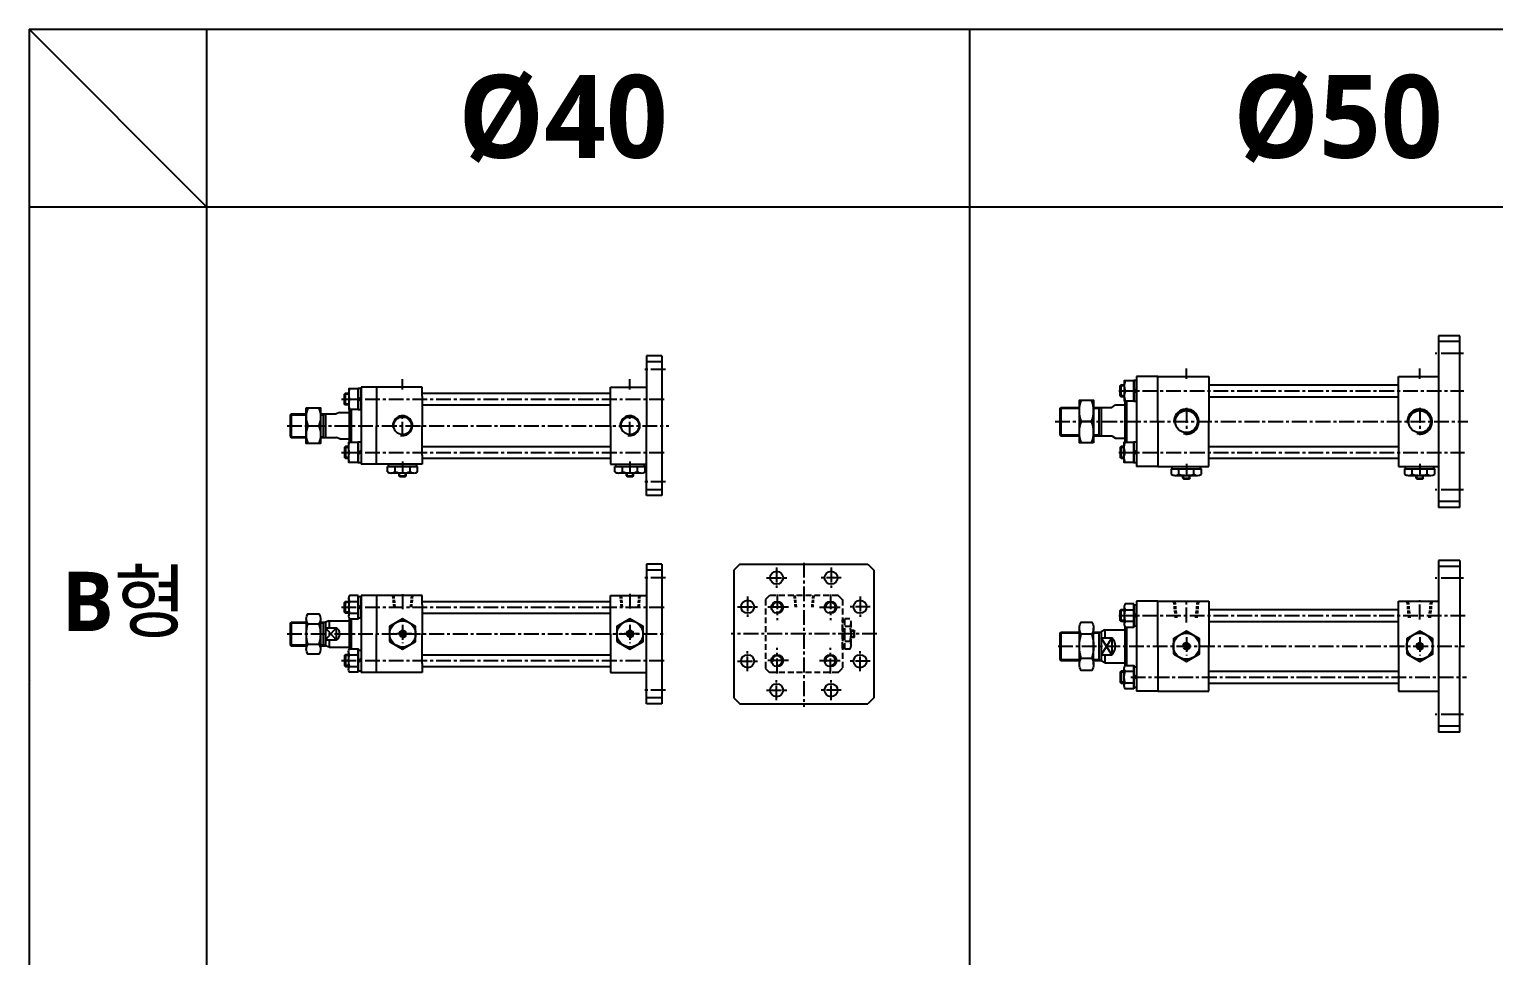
# Model space of a CAD drawing. Extents: x -819 to 9014, y 0 to 4350.
# Drawn here: x 0 to 1236, y 3568 to 4350 of the extents above; entities that cross this region are included whole.
import ezdxf

# ---------------------------------------------------------------- set-up
doc = ezdxf.new("R2010")
doc.units = 0
doc.header["$LTSCALE"] = 10
doc.header["$MEASUREMENT"] = 0
for name, pattern in [('CENTER', [2, 1.25, -0.25, 0.25, -0.25]), ('CENTERX2', [4, 2.5, -0.5, 0.5, -0.5]), ('HIDDEN', [0.375, 0.25, -0.125]), ('HIDDENX2', [0.75, 0.5, -0.25])]:
    doc.linetypes.add(name, pattern=pattern)
doc.layers.get('0').update_dxf_attribs({"linetype": 'CONTINUOUS'})
doc.layers.get('DEFPOINTS').update_dxf_attribs({"linetype": 'CONTINUOUS'})
for name, color, linetype in [('CEN', 1, 'CENTERX2'), ('CENTER', 1, 'CENTER'), ('DIM', 2, 'CONTINUOUS'), ('ML', 7, 'CONTINUOUS'), ('THIN', 3, 'CONTINUOUS')]:
    doc.layers.add(name, color=color, linetype=linetype)
doc.styles.add('문자', font='romans.shx')

msp = doc.modelspace()

# ---------------------------------------------------------------- linework, layer by layer
for p, q in [((0, 4349.7), (0, 2785.7)), ((0, 4349.7), (5072.2, 4349.7)), ((150, 4199.7), (0, 4349.7)), ((150, 2785.7), (150, 4349.7)), ((794, 4349.7), (794, 2785.7)), ((5072.2, 4199.7), (0, 4199.7)), ((312.2, 3972.7), (312.7, 3972.2)), ((312.2, 3972.7), (318.2, 3972.7)), ((312.7, 3972.2), (317.7, 3972.2)), ((318.2, 3972.7), (317.7, 3972.2)), ((504.2, 3972.7), (504.7, 3972.2)), ((504.2, 3972.7), (510.2, 3972.7)), ((504.7, 3972.2), (509.7, 3972.2)), ((510.2, 3972.7), (509.7, 3972.2)), ((974, 3970.7), (974.5, 3970.2)), ((974, 3970.7), (980, 3970.7)), ((974.5, 3970.2), (979.5, 3970.2)), ((980, 3970.7), (979.5, 3970.2)), ((1171, 3970.7), (1171.5, 3970.2)), ((1171, 3970.7), (1177, 3970.7)), ((1171.5, 3970.2), (1176.5, 3970.2)), ((1177, 3970.7), (1176.5, 3970.2))]:
    msp.add_line(p, q)
at = {"color": 7, "linetype": 'Continuous'}
for p, q in [((303.2, 3982.6), (327.2, 3982.6)), ((303.2, 3980.6), (303.2, 3982.6)), ((327.2, 3980.6), (327.2, 3982.6)), ((495.2, 3982.6), (519.2, 3982.6)), ((495.2, 3980.6), (495.2, 3982.6)), ((519.2, 3980.6), (519.2, 3982.6)), ((302.5, 3976.2), (302.5, 3980.6)), ((302.5, 3980.6), (315.2, 3980.6)), ((305.6, 3975.2), (324.7, 3975.2)), ((308.8, 3976.2), (308.8, 3980.6)), ((312.2, 3972.7), (312.2, 3975.2)), ((315.2, 3980.6), (327.9, 3980.6)), ((318.2, 3972.7), (318.2, 3975.2)), ((321.5, 3976.2), (321.5, 3980.6)), ((327.9, 3976.2), (327.9, 3980.6)), ((494.5, 3976.2), (494.5, 3980.6)), ((494.5, 3980.6), (507.2, 3980.6)), ((497.6, 3975.2), (516.7, 3975.2)), ((500.8, 3976.2), (500.8, 3980.6)), ((504.2, 3972.7), (504.2, 3975.2)), ((507.2, 3980.6), (519.9, 3980.6)), ((510.2, 3972.7), (510.2, 3975.2)), ((513.5, 3976.2), (513.5, 3980.6)), ((519.9, 3976.2), (519.9, 3980.6)), ((964.3, 3974.2), (964.3, 3978.6)), ((964.3, 3978.6), (977, 3978.6)), ((965, 3980.6), (989, 3980.6)), ((965, 3978.6), (965, 3980.6)), ((967.4, 3973.2), (986.5, 3973.2)), ((970.6, 3974.2), (970.6, 3978.6)), ((974, 3970.7), (974, 3973.2)), ((977, 3978.6), (989.7, 3978.6)), ((980, 3970.7), (980, 3973.2)), ((983.3, 3974.2), (983.3, 3978.6)), ((989, 3978.6), (989, 3980.6)), ((989.7, 3974.2), (989.7, 3978.6)), ((1161.3, 3974.2), (1161.3, 3978.6)), ((1161.3, 3978.6), (1174, 3978.6)), ((1162, 3980.6), (1186, 3980.6)), ((1162, 3978.6), (1162, 3980.6)), ((1164.4, 3973.2), (1183.5, 3973.2)), ((1167.6, 3974.2), (1167.6, 3978.6)), ((1171, 3970.7), (1171, 3973.2)), ((1174, 3978.6), (1186.7, 3978.6)), ((1177, 3970.7), (1177, 3973.2)), ((1180.3, 3974.2), (1180.3, 3978.6)), ((1186, 3978.6), (1186, 3980.6)), ((1186.7, 3974.2), (1186.7, 3978.6))]:
    msp.add_line(p, q, dxfattribs=at)
for points in [[(304.2, 3833), (315.2, 3826.6), (326.2, 3833), (326.2, 3845.7), (315.2, 3852), (304.2, 3845.7)], [(496.2, 3833), (507.2, 3826.6), (518.2, 3833), (518.2, 3845.7), (507.2, 3852), (496.2, 3845.7)], [(314.3, 3840.8), (313.4, 3839.3), (314.3, 3837.8), (316, 3837.8), (316.9, 3839.3), (316, 3840.8)], [(506.3, 3840.8), (505.4, 3839.3), (506.3, 3837.8), (508, 3837.8), (508.9, 3839.3), (508, 3840.8)], [(966, 3822.6), (977, 3816.2), (988, 3822.6), (988, 3835.3), (977, 3841.6), (966, 3835.3)], [(1163, 3822.6), (1174, 3816.2), (1185, 3822.6), (1185, 3835.3), (1174, 3841.6), (1163, 3835.3)], [(976.1, 3830.4), (975.2, 3828.9), (976.1, 3827.4), (977.8, 3827.4), (978.7, 3828.9), (977.8, 3830.4)], [(1173.1, 3830.4), (1172.2, 3828.9), (1173.1, 3827.4), (1174.8, 3827.4), (1175.7, 3828.9), (1174.8, 3830.4)]]:
    msp.add_lwpolyline(points, close=True, dxfattribs=at)
for centre, radius in [((315.2, 3839.3), 11), ((507.2, 3839.3), 11), ((315.2, 3839.3), 2.5), ((507.2, 3839.3), 2.5), ((977, 3828.9), 11), ((1174, 3828.9), 11), ((977, 3828.9), 2.5), ((1174, 3828.9), 2.5)]:
    msp.add_circle(centre, radius, dxfattribs=at)
for centre, radius, start, end in [((305.6, 3980.8), 5.62, 235.6158, 270), ((305.6, 3980.8), 5.62, 235.6158, 304.3842), ((315.2, 3996.2), 21, 252.412, 270), ((315.2, 3996.2), 21, 270, 287.588), ((324.7, 3980.8), 5.62, 235.6158, 304.3842), ((497.6, 3980.8), 5.62, 235.6158, 270), ((497.6, 3980.8), 5.62, 235.6158, 304.3842), ((507.2, 3996.2), 21, 252.412, 270), ((507.2, 3996.2), 21, 270, 287.588), ((516.7, 3980.8), 5.62, 235.6158, 304.3842), ((967.4, 3978.8), 5.62, 235.6158, 270), ((967.4, 3978.8), 5.62, 235.6158, 304.3842), ((977, 3994.2), 21, 252.412, 270), ((977, 3994.2), 21, 270, 287.588), ((986.5, 3978.8), 5.62, 235.6158, 304.3842), ((1164.4, 3978.8), 5.62, 235.6158, 270), ((1164.4, 3978.8), 5.62, 235.6158, 304.3842), ((1174, 3994.2), 21, 252.412, 270), ((1174, 3994.2), 21, 270, 287.588), ((1183.5, 3978.8), 5.62, 235.6158, 304.3842)]:
    msp.add_arc(centre, radius, start, end, dxfattribs=at)
msp.add_arc((0.5, 3800.2), 0.5, 180, 270)
at = {"layer": 'CEN', "color": 1, "linetype": 'CENTER', "ltscale": 1.5}
for p, q in [((1211, 4076.1), (1187, 4076.1)), ((1211, 3961.1), (1187, 3961.1)), ((1211, 3886.4), (1187, 3886.4)), ((1211, 3771.4), (1187, 3771.4))]:
    msp.add_line(p, q, dxfattribs=at)
at = {"layer": 'CEN', "color": 1, "linetype": 'CENTER'}
for p, q in [((537.2, 4062.6), (518.2, 4062.6)), ((537.2, 3967.6), (518.2, 3967.6)), ((631, 3895.3), (631, 3878.3)), ((677, 3895.3), (677, 3878.3)), ((537.2, 3886.8), (518.2, 3886.8)), ((622.5, 3886.8), (639.5, 3886.8)), ((685.5, 3886.8), (668.5, 3886.8)), ((606.5, 3870.8), (606.5, 3853.8)), ((701.5, 3870.8), (701.5, 3853.8)), ((598, 3862.3), (615, 3862.3)), ((710, 3862.3), (693, 3862.3)), ((606.5, 3807.8), (606.5, 3824.8)), ((701.5, 3807.8), (701.5, 3824.8)), ((598, 3816.3), (615, 3816.3)), ((710, 3816.3), (693, 3816.3)), ((631, 3783.3), (631, 3800.3)), ((677, 3783.3), (677, 3800.3)), ((537.2, 3791.8), (518.2, 3791.8)), ((622.5, 3791.8), (639.5, 3791.8)), ((685.5, 3791.8), (668.5, 3791.8))]:
    msp.add_line(p, q, dxfattribs=at)
at = {"layer": 'CENTER'}
for p, q in [((631.5, 3872.7), (631.5, 3851)), ((676.5, 3872.7), (676.5, 3851)), ((641, 3861.8), (622.1, 3861.8)), ((667.1, 3861.8), (686, 3861.8)), ((631.5, 3806), (631.5, 3827.7)), ((676.5, 3806), (676.5, 3827.7)), ((641, 3816.8), (622.1, 3816.8)), ((667.1, 3816.8), (686, 3816.8))]:
    msp.add_line(p, q, dxfattribs=at)
at = {"layer": 'DEFPOINTS', "color": 0, "linetype": 'ByBlock'}
for p in [(534.2, 3898.3), (1208, 3901.4)]:
    msp.add_point(p, dxfattribs=at)
at = {"layer": 'DIM'}
for p, q in [((312.7, 3972.2), (312.7, 3975.2)), ((317.7, 3972.2), (317.7, 3975.2)), ((504.7, 3972.2), (504.7, 3975.2)), ((509.7, 3972.2), (509.7, 3975.2)), ((974.5, 3970.2), (974.5, 3973.2)), ((979.5, 3970.2), (979.5, 3973.2)), ((1171.5, 3970.2), (1171.5, 3973.2)), ((1176.5, 3970.2), (1176.5, 3973.2))]:
    msp.add_line(p, q, dxfattribs=at)
for centre in [(315.2, 3839.3), (507.2, 3839.3), (977, 3828.9), (1174, 3828.9)]:
    msp.add_arc(centre, 3, 270, 180, dxfattribs=at)
at = {"layer": 'ML'}
for p, q in [((1190, 4091.1), (1190, 3946.1)), ((1208, 4091.1), (1190, 4091.1)), ((1208, 4086.1), (1190, 4086.1)), ((1208, 3946.1), (1208, 4091.1)), ((521.2, 4074.1), (521.2, 4015.1)), ((534.2, 4074.1), (521.2, 4074.1)), ((534.2, 4069.1), (521.2, 4069.1)), ((534.2, 4074.1), (534.2, 3956.1)), ((935, 4056.6), (935, 3980.6)), ((953, 4056.6), (935, 4056.6)), ((953, 4018.6), (953, 4056.6)), ((953, 4056.6), (996, 4056.6)), ((996, 4056.6), (996, 4018.6)), ((1156, 4018.6), (1156, 4056.6)), ((1156, 4056.6), (1190, 4056.6)), ((280.2, 4047.6), (280.2, 3982.6)), ((293.2, 4047.6), (280.2, 4047.6)), ((331.7, 4047.6), (293.2, 4047.6)), ((293.2, 4047.6), (293.2, 4015.1)), ((331.7, 4040.1), (331.7, 4047.6)), ((490.7, 4015.1), (490.7, 4047.6)), ((490.7, 4047.6), (521.2, 4047.6)), ((921.8, 4039.6), (921.8, 4049.6)), ((925.2, 4044.6), (932.5, 4044.6)), ((932.5, 4046.5), (935, 4044)), ((932.5, 4045.1), (935, 4042.6)), ((267, 4032.6), (267, 4042.6)), ((270.4, 4037.6), (277.7, 4037.6)), ((277.7, 4039.5), (280.2, 4037)), ((277.7, 4038.1), (280.2, 4035.6)), ((331.7, 4040.1), (331.7, 4015.1)), ((914, 4030.6), (917, 4032.6)), ((925, 4036.1), (925, 4001.1)), ((926.5, 4036.1), (926.5, 4001.1)), ((221.2, 4025.1), (221.2, 4005.1)), ((248.2, 4025.1), (248.2, 4005.1)), ((250.2, 4025.1), (250.2, 4005.1)), ((262.2, 4026.3), (259.2, 4025.1)), ((270.2, 4029.1), (270.2, 4001.1)), ((271.7, 4029.1), (271.7, 4001.1)), ((870, 4029.6), (871, 4030.6)), ((870, 4029.6), (870, 4007.6)), ((871, 4030.6), (871, 4006.6)), ((897, 4018.6), (888.3, 4018.6)), ((903, 4030.6), (903, 4006.6)), ((905, 4030.6), (905, 4006.6)), ((905, 4030.6), (914, 4030.6)), ((953, 4018.6), (953, 3980.6)), ((996, 3980.6), (996, 4018.6)), ((1156, 4018.6), (1156, 3980.6)), ((233.8, 4015.1), (244.5, 4015.1)), ((293.2, 3982.6), (293.2, 4015.1)), ((331.7, 3990.1), (331.7, 4015.1)), ((490.7, 4015.1), (490.7, 3982.6)), ((521.2, 3956.1), (521.2, 4015.1)), ((870, 4007.6), (871, 4006.6)), ((914, 4006.6), (917, 4004.6)), ((262.2, 4003.9), (259.2, 4005.1)), ((267, 3997.6), (267, 3987.6)), ((277.7, 3992), (280.2, 3994.5)), ((921.8, 3997.6), (921.8, 3987.6)), ((932.5, 3992), (935, 3994.5)), ((270.4, 3992.6), (277.7, 3992.6)), ((277.7, 3990.6), (280.2, 3993.1)), ((293.2, 3982.6), (280.2, 3982.6)), ((331.7, 3982.6), (293.2, 3982.6)), ((331.7, 3990.1), (331.7, 3982.6)), ((490.7, 3982.6), (521.2, 3982.6)), ((925.2, 3992.6), (932.5, 3992.6)), ((932.5, 3990.6), (935, 3993.1)), ((953, 3980.6), (935, 3980.6)), ((953, 3980.6), (996, 3980.6)), ((1156, 3980.6), (1190, 3980.6)), ((534.2, 3961.1), (521.2, 3961.1)), ((534.2, 3956.1), (521.2, 3956.1)), ((1208, 3951.1), (1190, 3951.1)), ((1208, 3946.1), (1190, 3946.1)), ((521.2, 3898.3), (521.2, 3839.3)), ((534.2, 3898.3), (521.2, 3898.3)), ((534.2, 3898.3), (534.2, 3780.3)), ((600, 3898.3), (595, 3893.3)), ((600, 3898.3), (708, 3898.3)), ((708, 3898.3), (713, 3893.3)), ((1190, 3901.4), (1190, 3756.4)), ((1208, 3901.4), (1190, 3901.4)), ((1208, 3896.4), (1190, 3896.4)), ((1208, 3901.4), (1208, 3828.9)), ((534.2, 3893.3), (521.2, 3893.3)), ((595, 3893.3), (595, 3785.3)), ((713, 3893.3), (713, 3785.3)), ((293.2, 3871.8), (280.2, 3871.8)), ((280.2, 3871.8), (280.2, 3806.8)), ((293.2, 3871.8), (293.2, 3839.3)), ((331.7, 3871.8), (293.2, 3871.8)), ((331.7, 3864.3), (331.7, 3871.8)), ((490.7, 3871.8), (521.2, 3871.8)), ((490.7, 3839.3), (490.7, 3871.8)), ((267, 3856.8), (267, 3866.8)), ((269.7, 3869.2), (269.7, 3854.5)), ((270.4, 3866.8), (277.7, 3866.8)), ((277.7, 3863.8), (280.2, 3861.3)), ((277.7, 3862.4), (280.2, 3859.9)), ((331.7, 3864.3), (331.7, 3839.3)), ((921.8, 3849.9), (921.8, 3859.9)), ((924.5, 3862.3), (924.5, 3847.6)), ((925.2, 3859.8), (932.5, 3859.8)), ((953, 3866.9), (935, 3866.9)), ((935, 3866.9), (935, 3790.9)), ((953, 3866.9), (996, 3866.9)), ((953, 3828.9), (953, 3866.9)), ((996, 3866.9), (996, 3828.9)), ((1156, 3828.9), (1156, 3866.9)), ((1156, 3866.9), (1190, 3866.9)), ((221.2, 3849.3), (221.2, 3829.3)), ((233.9, 3852.1), (233.9, 3826.6)), ((235.2, 3847.8), (244.5, 3847.8)), ((245.9, 3852.1), (245.9, 3826.6)), ((248.2, 3849.3), (248.2, 3829.3)), ((253.2, 3850.5), (250.2, 3849.3)), ((250.2, 3849.3), (250.2, 3829.3)), ((253.2, 3850.5), (253.2, 3844.4)), ((270.2, 3852.5), (270.2, 3826.2)), ((270.4, 3856.9), (277.7, 3856.9)), ((271.7, 3852), (271.7, 3826.7)), ((925, 3845.5), (925, 3812.3)), ((925.2, 3850), (932.5, 3850)), ((932.5, 3856.9), (935, 3854.4)), ((932.5, 3855.5), (935, 3853)), ((250.2, 3844.4), (259.5, 3844.4)), ((250.2, 3834.3), (259.2, 3834.3)), ((253.2, 3834.3), (253.2, 3828.1)), ((259.2, 3844.4), (259.2, 3834.3)), ((293.2, 3806.8), (293.2, 3839.3)), ((331.7, 3814.3), (331.7, 3839.3)), ((490.7, 3839.3), (490.7, 3806.8)), ((521.2, 3780.3), (521.2, 3839.3)), ((870, 3839.9), (871, 3840.9)), ((870, 3839.9), (870, 3817.9)), ((871, 3840.9), (871, 3816.9)), ((886.6, 3813.6), (886.6, 3844.3)), ((897.1, 3839.2), (888.2, 3839.2)), ((898.6, 3813.6), (898.6, 3844.3)), ((903, 3840.9), (903, 3816.9)), ((908, 3842.9), (905, 3841.2)), ((905, 3841.2), (905, 3816.7)), ((905, 3836.1), (914, 3836.1)), ((908, 3842.9), (908, 3836.1)), ((914, 3836.1), (914, 3821.7)), ((926.5, 3845.1), (926.5, 3812.7)), ((235.2, 3830.8), (244.5, 3830.8)), ((253.2, 3828.1), (250.2, 3829.3)), ((267, 3821.8), (267, 3811.8)), ((269.7, 3809.5), (269.7, 3824.2)), ((270.4, 3821.8), (277.7, 3821.8)), ((905, 3821.7), (914, 3821.7)), ((908, 3821.7), (908, 3814.9)), ((953, 3828.9), (953, 3790.9)), ((996, 3790.9), (996, 3828.9)), ((1156, 3828.9), (1156, 3790.9)), ((1208, 3756.4), (1208, 3828.9)), ((270.4, 3811.9), (277.7, 3811.9)), ((277.7, 3816.3), (280.2, 3818.8)), ((277.7, 3814.9), (280.2, 3817.4)), ((331.7, 3814.3), (331.7, 3806.8)), ((870, 3817.9), (871, 3816.9)), ((897.1, 3818.7), (888.2, 3818.7)), ((908, 3814.9), (905, 3816.7)), ((924.5, 3795.6), (924.5, 3810.3)), ((293.2, 3806.8), (280.2, 3806.8)), ((331.7, 3806.8), (293.2, 3806.8)), ((490.7, 3806.8), (521.2, 3806.8)), ((921.8, 3807.9), (921.8, 3797.9)), ((925.2, 3807.8), (932.5, 3807.8)), ((925.2, 3798), (932.5, 3798)), ((932.5, 3802.4), (935, 3804.9)), ((932.5, 3801), (935, 3803.5)), ((534.2, 3785.3), (521.2, 3785.3)), ((595, 3785.3), (600, 3780.3)), ((713, 3785.3), (708, 3780.3)), ((953, 3790.9), (935, 3790.9)), ((953, 3790.9), (996, 3790.9)), ((1156, 3790.9), (1190, 3790.9)), ((534.2, 3780.3), (521.2, 3780.3)), ((600, 3780.3), (708, 3780.3)), ((1208, 3761.4), (1190, 3761.4)), ((1208, 3756.4), (1190, 3756.4))]:
    msp.add_line(p, q, dxfattribs=at)
at = {"layer": 'ML', "color": 1, "linetype": 'CENTER'}
for p, q in [((977, 4054.6), (977, 4063.3)), ((1174, 4054.6), (1174, 4063.3)), ((315.2, 4045.6), (315.2, 4054.3)), ((507.2, 4045.6), (507.2, 4054.3)), ((919.9, 4044.6), (1211.2, 4044.6)), ((263.5, 4037.6), (537.6, 4037.6)), ((315.2, 4005.9), (315.2, 4024.3)), ((507.2, 4005.9), (507.2, 4024.3)), ((866.1, 4018.6), (1214.6, 4018.6)), ((977, 4030.1), (977, 4007.1)), ((1174, 4030.1), (1174, 4007.1)), ((217.7, 4015.1), (540, 4015.1)), ((263.5, 3992.6), (537.6, 3992.6)), ((315.2, 3984.8), (315.2, 3974.4)), ((507.2, 3984.8), (507.2, 3974.4)), ((920, 3992.6), (1211.9, 3992.6)), ((977, 3982.8), (977, 3972.4)), ((1174, 3982.8), (1174, 3972.4)), ((654, 3899.4), (654, 3777.7)), ((315.2, 3872.8), (315.2, 3860.2)), ((507.2, 3873.2), (507.2, 3859.7)), ((263.5, 3861.8), (537.6, 3861.8)), ((977, 3849.1), (977, 3867.8)), ((1174, 3851.6), (1174, 3867.8)), ((315.2, 3847), (315.2, 3831.6)), ((507.2, 3847), (507.2, 3831.6)), ((919.9, 3854.9), (1212.5, 3854.9)), ((217.7, 3839.3), (537.7, 3839.3)), ((322.9, 3839.3), (307.5, 3839.3)), ((514.9, 3839.3), (499.5, 3839.3)), ((715.6, 3839.3), (592.5, 3839.3)), ((977, 3836.6), (977, 3821.2)), ((1174, 3836.6), (1174, 3821.2)), ((868.6, 3828.9), (1211.9, 3828.9)), ((263.5, 3816.8), (537.6, 3816.8)), ((930.1, 3802.9), (1213.6, 3802.9))]:
    msp.add_line(p, q, dxfattribs=at)
at = {"layer": 'ML', "color": 7, "linetype": 'Continuous'}
for p, q in [((996, 4049.6), (1156, 4049.6)), ((331.7, 4042.6), (490.7, 4042.6)), ((331.7, 4032.6), (490.7, 4032.6)), ((917, 4032.6), (925, 4032.6)), ((996, 4039.6), (1156, 4039.6)), ((220.2, 4024.1), (221.2, 4025.1)), ((220.2, 4024.1), (220.2, 4006.1)), ((221.2, 4025.1), (233.8, 4025.1)), ((245.8, 4025.1), (250.2, 4025.1)), ((250.2, 4025.1), (259.2, 4025.1)), ((262.2, 4026.3), (270.2, 4026.3)), ((871, 4030.6), (886.6, 4030.6)), ((898.6, 4030.6), (905, 4030.6)), ((871, 4006.6), (886.6, 4006.6)), ((898.6, 4006.6), (905, 4006.6)), ((905, 4006.6), (914, 4006.6)), ((220.2, 4006.1), (221.2, 4005.1)), ((221.2, 4005.1), (233.8, 4005.1)), ((245.8, 4005.1), (250.2, 4005.1)), ((250.2, 4005.1), (259.2, 4005.1)), ((262.2, 4003.9), (270.2, 4003.9)), ((331.7, 3997.6), (490.7, 3997.6)), ((917, 4004.6), (925, 4004.6)), ((996, 3997.6), (1156, 3997.6)), ((331.7, 3987.6), (490.7, 3987.6)), ((996, 3987.6), (1156, 3987.6)), ((331.7, 3866.8), (490.7, 3866.8)), ((996, 3859.9), (1156, 3859.9)), ((220.2, 3848.3), (221.2, 3849.3)), ((220.2, 3848.3), (220.2, 3830.3)), ((221.2, 3849.3), (233.9, 3849.3)), ((245.9, 3849.3), (250.2, 3849.3)), ((253.2, 3850.5), (270.2, 3850.5)), ((331.7, 3856.8), (490.7, 3856.8)), ((996, 3849.9), (1156, 3849.9)), ((871, 3840.9), (886.6, 3840.9)), ((898.6, 3840.9), (905, 3840.9)), ((908, 3842.9), (925, 3842.9)), ((220.2, 3830.3), (221.2, 3829.3)), ((221.2, 3829.3), (233.9, 3829.3)), ((245.9, 3829.3), (250.2, 3829.3)), ((253.2, 3828.1), (270.2, 3828.1)), ((331.7, 3821.8), (490.7, 3821.8)), ((331.7, 3811.8), (490.7, 3811.8)), ((871, 3816.9), (886.6, 3816.9)), ((898.6, 3816.9), (905, 3816.9)), ((908, 3814.9), (925, 3814.9)), ((996, 3807.9), (1156, 3807.9)), ((996, 3797.9), (1156, 3797.9))]:
    msp.add_line(p, q, dxfattribs=at)
at = {"layer": 'ML', "color": 2, "linetype": 'Continuous'}
for p, q in [((220.4, 4024.3), (233.8, 4024.3)), ((245.8, 4024.3), (248.2, 4024.3)), ((870.2, 4029.8), (886.6, 4029.8)), ((898.6, 4029.8), (903, 4029.8)), ((870.2, 4007.3), (886.6, 4007.3)), ((898.6, 4007.3), (903, 4007.3)), ((220.4, 4005.8), (233.8, 4005.8)), ((245.8, 4005.8), (248.2, 4005.8)), ((220.4, 3848.6), (233.9, 3848.6)), ((245.9, 3848.6), (248.2, 3848.6)), ((870.2, 3840.2), (886.6, 3840.2)), ((898.6, 3840.2), (903, 3840.2)), ((220.4, 3830.1), (233.9, 3830.1)), ((245.9, 3830.1), (248.2, 3830.1)), ((870.2, 3817.7), (886.6, 3817.7)), ((898.6, 3817.7), (903, 3817.7))]:
    msp.add_line(p, q, dxfattribs=at)
at = {"layer": 'ML', "color": 2}
for p, q in [((248.2, 4024.3), (249.5, 4025.1)), ((903, 4029.8), (904.3, 4030.6)), ((903, 4007.3), (904.3, 4006.6)), ((248.2, 4005.8), (249.5, 4005.1)), ((248.2, 3848.6), (249.5, 3849.3)), ((259.2, 3844.4), (250.2, 3834.3)), ((259.2, 3834.3), (250.2, 3844.4)), ((903, 3840.2), (904.3, 3840.9)), ((914, 3836.1), (905, 3821.7)), ((914, 3821.7), (905, 3836.1)), ((248.2, 3830.1), (249.5, 3829.3)), ((903, 3817.7), (904.3, 3816.9))]:
    msp.add_line(p, q, dxfattribs=at)
at = {"layer": 'ML', "color": 6, "linetype": 'HIDDEN'}
for p, q in [((306.8, 3871.8), (307.7, 3861.8)), ((307.7, 3871.8), (308.6, 3861.8)), ((322.6, 3871.8), (321.8, 3861.8)), ((323.5, 3871.8), (322.6, 3861.8)), ((498.8, 3871.8), (499.7, 3861.8)), ((499.7, 3871.8), (500.6, 3861.8)), ((514.6, 3871.8), (513.8, 3861.8)), ((515.5, 3871.8), (514.6, 3861.8)), ((645.7, 3871.8), (646.6, 3861.8)), ((646.5, 3871.8), (647.4, 3861.8)), ((661.5, 3871.8), (660.6, 3861.8)), ((662.3, 3871.8), (661.5, 3861.8)), ((967.7, 3852.9), (966.5, 3866.9)), ((968.9, 3852.9), (967.6, 3866.9)), ((985, 3852.9), (986.3, 3866.9)), ((986.2, 3852.9), (987.4, 3866.9)), ((1164.7, 3852.9), (1163.5, 3866.9)), ((1165.9, 3852.9), (1164.6, 3866.9)), ((1182, 3852.9), (1183.3, 3866.9)), ((1183.2, 3852.9), (1184.4, 3866.9))]:
    msp.add_line(p, q, dxfattribs=at)
at = {"layer": 'ML', "color": 6, "linetype": 'HIDDENX2'}
for p, q in [((682.9, 3871.8), (625.1, 3871.8)), ((621.5, 3868.3), (621.5, 3810.4)), ((686.5, 3868.3), (686.5, 3810.4)), ((686.5, 3827.3), (686.5, 3851.3)), ((688.5, 3851.3), (686.5, 3851.3)), ((692.9, 3852), (688.5, 3852)), ((688.5, 3839.3), (688.5, 3852)), ((692.9, 3845.7), (688.5, 3845.7)), ((693.9, 3829.8), (693.9, 3848.9)), ((688.5, 3826.6), (688.5, 3839.3)), ((696.4, 3842.3), (693.9, 3842.3)), ((696.9, 3841.8), (693.9, 3841.8)), ((696.9, 3836.8), (693.9, 3836.8)), ((696.4, 3836.3), (693.9, 3836.3)), ((696.4, 3836.3), (696.4, 3842.3)), ((696.4, 3842.3), (696.9, 3841.8)), ((696.4, 3836.3), (696.9, 3836.8)), ((696.9, 3836.8), (696.9, 3841.8)), ((688.5, 3827.3), (686.5, 3827.3)), ((692.9, 3833), (688.5, 3833)), ((692.9, 3826.6), (688.5, 3826.6)), ((682.9, 3806.8), (625.1, 3806.8))]:
    msp.add_line(p, q, dxfattribs=at)
at = {"layer": 'ML'}
for points in [[(277.7, 4046.1), (269.7, 4046.1), (269.7, 4029.1), (277.7, 4029.1)], [(932.5, 4053.1), (924.5, 4053.1), (924.5, 4036.1), (932.5, 4036.1)], [(898.6, 4000.6), (886.6, 4000.6), (886.6, 4036.6), (898.6, 4036.6)], [(233.8, 4030.1), (245.8, 4030.1), (245.8, 4000.1), (233.8, 4000.1)], [(277.7, 3984.1), (269.7, 3984.1), (269.7, 4001.1), (277.7, 4001.1)], [(932.5, 3984.1), (924.5, 3984.1), (924.5, 4001.1), (932.5, 4001.1)]]:
    msp.add_lwpolyline(points, close=True, dxfattribs=at)
for points in [[(270.4, 4046.1, 0.178633), (270.4, 4037.6, 0.178633), (270.4, 4029.1)], [(925.2, 4053.1, 0.178633), (925.2, 4044.6, 0.178633), (925.2, 4036.1)], [(888.3, 4000.6, -0.178633), (888.3, 4018.6, -0.178633), (888.3, 4036.6)], [(897, 4000.6, 0.178633), (897, 4018.6, 0.178633), (897, 4036.6)], [(235.1, 4030.1, 0.178633), (235.1, 4015.1, 0.178633), (235.1, 4000.1)], [(244.5, 4030.1, -0.178633), (244.5, 4015.1, -0.178633), (244.5, 4000.1)], [(270.4, 3984.1, -0.178633), (270.4, 3992.6, -0.178633), (270.4, 4001.1)], [(925.2, 3984.1, -0.178633), (925.2, 3992.6, -0.178633), (925.2, 4001.1)], [(277.7, 3871.7), (270.4, 3871.7, 0.309401), (270.4, 3866.8, 0.154701), (270.4, 3856.9, 0.309401), (270.4, 3852), (277.7, 3852), (277.7, 3871.7)], [(932.5, 3864.7), (925.2, 3864.7, 0.309401), (925.2, 3859.8, 0.154701), (925.2, 3850, 0.309401), (925.2, 3845.1), (932.5, 3845.1), (932.5, 3864.7)], [(235.2, 3847.8, -0.309401), (235.2, 3856.3), (244.5, 3856.3, -0.309401), (244.5, 3847.8, -0.154701), (244.5, 3830.8, -0.309401), (244.5, 3822.3), (235.2, 3822.3, -0.309401), (235.2, 3830.8, -0.154701), (235.2, 3847.8)], [(897.1, 3818.7, -0.309401), (897.1, 3808.4), (888.2, 3808.4, -0.309401), (888.2, 3818.7, -0.154701), (888.2, 3839.2, -0.309401), (888.2, 3849.4), (897.1, 3849.4, -0.309401), (897.1, 3839.2, -0.154701), (897.1, 3818.7, 0.178633)], [(277.7, 3807), (270.4, 3807, -0.309401), (270.4, 3811.9, -0.154701), (270.4, 3821.8, -0.309401), (270.4, 3826.7), (277.7, 3826.7), (277.7, 3807)], [(932.5, 3793.1), (925.2, 3793.1, -0.309401), (925.2, 3798, -0.154701), (925.2, 3807.8, -0.309401), (925.2, 3812.7), (932.5, 3812.7), (932.5, 3793.1)]]:
    msp.add_lwpolyline(points, format="xyb", dxfattribs=at)
for points in [[(280.2, 4028.8), (280.2, 4046.4), (277.7, 4046.4), (277.7, 4028.8), (280.2, 4028.8)], [(924.5, 4039.6), (921.8, 4039.6), (921, 4040.4), (921, 4048.8), (921.8, 4049.6), (924.5, 4049.6)], [(935, 4035.8), (935, 4053.4), (932.5, 4053.4), (932.5, 4035.8), (935, 4035.8)], [(269.7, 4032.6), (267, 4032.6), (266.2, 4033.4), (266.2, 4041.8), (267, 4042.6), (269.7, 4042.6)], [(269.7, 3997.6), (267, 3997.6), (266.2, 3996.8), (266.2, 3988.4), (267, 3987.6), (269.7, 3987.6)], [(280.2, 4001.4), (280.2, 3983.8), (277.7, 3983.8), (277.7, 4001.4), (280.2, 4001.4)], [(924.5, 3997.6), (921.8, 3997.6), (921, 3996.8), (921, 3988.4), (921.8, 3987.6), (924.5, 3987.6)], [(935, 4001.4), (935, 3983.8), (932.5, 3983.8), (932.5, 4001.4), (935, 4001.4)], [(280.2, 3853), (280.2, 3870.6), (277.7, 3870.6), (277.7, 3853), (280.2, 3853)], [(269.7, 3856.8), (267, 3856.8), (266.2, 3857.7), (266.2, 3866), (267, 3866.8), (269.7, 3866.8)], [(924.5, 3849.9), (921.8, 3849.9), (921, 3850.7), (921, 3859.1), (921.8, 3859.9), (924.5, 3859.9)], [(935, 3846.1), (935, 3863.7), (932.5, 3863.7), (932.5, 3846.1), (935, 3846.1)], [(269.7, 3821.8), (267, 3821.8), (266.2, 3821), (266.2, 3812.7), (267, 3811.8), (269.7, 3811.8)], [(280.2, 3825.6), (280.2, 3808), (277.7, 3808), (277.7, 3825.6), (280.2, 3825.6)], [(935, 3811.7), (935, 3794.1), (932.5, 3794.1), (932.5, 3811.7), (935, 3811.7)], [(924.5, 3807.9), (921.8, 3807.9), (921, 3807.1), (921, 3798.7), (921.8, 3797.9), (924.5, 3797.9)]]:
    msp.add_lwpolyline(points, dxfattribs=at)
for centre, radius in [((315.2, 4015.1), 7.48), ((507.2, 4015.1), 7.48), ((977, 4018.6), 9.32), ((1174, 4018.6), 9.32), ((631, 3886.8), 5.5), ((677, 3886.8), 5.5), ((606.5, 3862.3), 5.5), ((631.5, 3861.8), 5), ((676.5, 3861.8), 5), ((701.5, 3862.3), 5.5), ((606.5, 3816.3), 5.5), ((631.5, 3816.8), 5), ((676.5, 3816.8), 5), ((701.5, 3816.3), 5.5), ((631, 3791.8), 5.5), ((677, 3791.8), 5.5)]:
    msp.add_circle(centre, radius, dxfattribs=at)
at = {"layer": 'ML', "color": 2}
for centre, radius, start, end in [((315.2, 4015.1), 8.33, 257.7757, 190.5803), ((507.2, 4015.1), 8.33, 257.7757, 190.5803), ((977, 4018.6), 10.5, 255.8665, 186.9898), ((1174, 4018.6), 10.5, 255.8665, 186.9898), ((631.5, 3861.8), 4.19, 259.1333, 190.7369), ((676.5, 3861.8), 4.19, 256.0782, 189.9609), ((631.5, 3816.8), 4.19, 259.5017, 192.7138), ((676.5, 3816.8), 4.19, 256.8489, 192.1583)]:
    msp.add_arc(centre, radius, start, end, dxfattribs=at)
at = {"layer": 'ML', "color": 6, "linetype": 'HIDDENX2'}
for centre, radius, start, end in [((654, 3839.3), 43.5, 131.6579, 138.3421), ((654, 3839.3), 43.5, 41.6579, 48.3421), ((688.3, 3848.9), 5.62, 325.6158, 34.3842), ((672.9, 3839.3), 21, 0, 17.588), ((672.9, 3839.3), 21, 342.412, 0), ((688.3, 3829.8), 5.62, 325.6158, 34.3842), ((688.3, 3829.8), 5.62, 325.6158, 0), ((654, 3839.3), 43.5, 221.6579, 228.3421), ((654, 3839.3), 43.5, 311.6579, 318.3421)]:
    msp.add_arc(centre, radius, start, end, dxfattribs=at)
at = {"layer": 'ML'}
for centre, radius, start, end in [((256.3, 3839.4), 5.89, 299.364, 57.3312), ((906.8, 3828.9), 10.2, 314.8229, 45.1771)]:
    msp.add_arc(centre, radius, start, end, dxfattribs=at)
at = {"layer": 'THIN', "color": 2}
for p, q in [((924.5, 4048.8), (921, 4048.8)), ((269.7, 4041.8), (266.2, 4041.8)), ((269.7, 4033.4), (266.2, 4033.4)), ((924.5, 4040.4), (921, 4040.4)), ((269.7, 3996.8), (266.2, 3996.8)), ((924.5, 3996.8), (921, 3996.8)), ((269.7, 3988.4), (266.2, 3988.4)), ((924.5, 3988.4), (921, 3988.4)), ((269.7, 3866), (266.2, 3866)), ((924.5, 3859.1), (921, 3859.1)), ((269.7, 3857.7), (266.2, 3857.7)), ((924.5, 3850.7), (921, 3850.7)), ((269.7, 3821), (266.2, 3821)), ((269.7, 3812.7), (266.2, 3812.7)), ((924.5, 3807.1), (921, 3807.1)), ((924.5, 3798.7), (921, 3798.7))]:
    msp.add_line(p, q, dxfattribs=at)

# ---------------------------------------------------------------- texts
at = {"attachment_point": 1, "style": '문자'}
for s, width, gutter_width, heights, insert, char_height in [('{\\fMalgun Gothic|b1|i0|c129|p50;%%C40}', 124.533, 16, [-75.6], (362.2, 4311.2), 70), ('{\\fMalgun Gothic|b1|i0|c129|p50;%%C50}', 124.533, 16, [-75.6], (1016.5, 4311.2), 70), ('{\\fMalgun Gothic|b1|i0|c129|p50;B형}', 655.383, 160, [-66.4], (27.5, 3891.8), 50)]:
    msp.add_mtext_dynamic_manual_height_columns(s, width=width, gutter_width=gutter_width, heights=heights, dxfattribs=dict(at, insert=insert, char_height=char_height))

doc.saveas('drawing.dxf')
